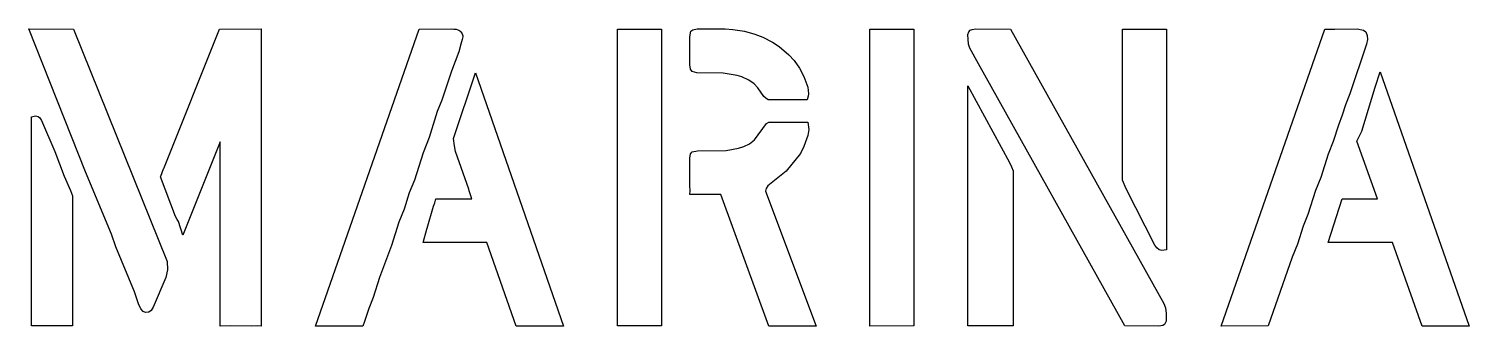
# Model space of a CAD drawing. Header units: inches. Extents: x 3 to 61.2, y 3 to 15.
import ezdxf

# ---------------------------------------------------------------- set-up
doc = ezdxf.new("R2010")
doc.units = ezdxf.units.IN
doc.header["$MEASUREMENT"] = 0
doc.layers.add('CUT', color=1, linetype='Continuous')

msp = doc.modelspace()

# ---------------------------------------------------------------- linework, layer by layer
at = {"layer": 'CUT'}
for points in [[(8.546, 4.966), (8.034, 3.77), (7.949, 3.635), (7.856, 3.563), (7.724, 3.546), (7.627, 3.591), (7.537, 3.704), (7.441, 3.903), (7.27, 4.391), (6.518, 6.2), (6.339, 6.717), (5.292, 9.234), (3, 15.003), (4.813, 14.996), (8.592, 5.614), (8.609, 5.272)], [(12.403, 3.004), (12.234, 3.008), (11.991, 3.001), (11.139, 3.006), (10.739, 3.004), (10.739, 10.44), (10.736, 10.44), (9.231, 6.669), (9.047, 7.23), (9, 7.305), (8.939, 7.422), (8.32, 9.023), (8.337, 9.061), (8.453, 9.346), (8.458, 9.369), (10.718, 14.995), (12.403, 14.999)], [(20.277, 14.992), (20.355, 14.968), (20.391, 14.949), (20.431, 14.921), (20.467, 14.887), (20.497, 14.848), (20.522, 14.806), (20.537, 14.768), (20.549, 14.72), (20.553, 14.679), (20.526, 14.576), (20.47, 14.379), (20.391, 14.073), (20.095, 13.291), (19.703, 12.12), (19.518, 11.668), (19.189, 10.616), (18.942, 10.002), (18.593, 8.895), (18.386, 8.389), (18.18, 7.725), (17.964, 7.193), (17.67, 6.251), (17.181, 4.961), (16.931, 4.159), (16.745, 3.707), (16.576, 3.193), (16.508, 3.005), (14.59, 3.002), (18.788, 14.995), (20.085, 15), (20.184, 14.992)], [(26.802, 14.997), (28.581, 14.996), (28.581, 3.01), (26.802, 3.011)], [(30.028, 14.998), (31.158, 15), (31.47, 14.981), (31.943, 14.906), (32.361, 14.786), (32.686, 14.665), (33.075, 14.47), (33.338, 14.291), (33.738, 13.956), (33.952, 13.72), (34.173, 13.416), (34.34, 13.08), (34.507, 12.65), (34.536, 12.375), (34.518, 12.28), (34.473, 12.144), (32.896, 12.144), (32.802, 12.205), (32.724, 12.27), (32.486, 12.618), (32.331, 12.785), (32.118, 12.932), (31.835, 13.072), (31.642, 13.125), (31.085, 13.219), (30.017, 13.233), (29.827, 13.275), (29.753, 13.376), (29.73, 13.556), (29.731, 14.685), (29.775, 14.903), (29.854, 14.968)], [(37.014, 14.991), (38.793, 14.992), (38.793, 3.006), (37.014, 3.005)], [(42.697, 14.995), (48.895, 3.919), (48.968, 3.736), (49, 3.513), (48.993, 3.206), (48.93, 3.065), (48.855, 3.024), (48.702, 3.003), (47.33, 3.006), (41.402, 13.597), (41.055, 14.226), (40.999, 14.382), (40.981, 14.771), (41.01, 14.886), (41.063, 14.949), (41.146, 14.983), (41.304, 14.999)], [(48.615, 6.163), (48.539, 6.275), (47.372, 8.545), (47.226, 8.892), (47.226, 14.988), (49.004, 14.994), (49.004, 6.085), (48.819, 6.057), (48.71, 6.085)], [(56.978, 14.954), (57.07, 14.877), (57.128, 14.738), (57.137, 14.574), (57.098, 14.384), (56.424, 12.383), (56.241, 11.93), (56.116, 11.518), (55.958, 11.119), (55.752, 10.455), (55.545, 9.949), (55.251, 9.008), (55.033, 8.476), (54.73, 7.508), (54.533, 7.03), (54.307, 6.312), (54.084, 5.781), (53.126, 3.007), (51.214, 3), (55.407, 14.994), (55.814, 14.993), (56.715, 14.999)], [(20.914, 8.143), (20.803, 8.469), (20.791, 8.528), (20.249, 10.056), (20.213, 10.281), (20.18, 10.581), (21.063, 13.225), (24.623, 3.002), (22.713, 3.002), (21.519, 6.372), (18.942, 6.372), (19.098, 6.909), (19.105, 6.962), (19.372, 7.848), (19.416, 7.984), (19.456, 8.143)], [(57.453, 12.642), (57.654, 13.274), (61.249, 3), (59.351, 3.004), (58.148, 6.372), (55.545, 6.372), (56.107, 8.143), (57.535, 8.143), (56.712, 10.466), (56.905, 10.87)], [(42.808, 9.265), (42.808, 3.015), (40.973, 3.006), (40.973, 11.505), (40.973, 12.709), (42.662, 9.61), (42.746, 9.428)], [(3.445, 11.415), (3.513, 11.309), (4.054, 10.048), (4.431, 9.057), (4.691, 8.476), (4.773, 8.258), (4.773, 3.012), (3.109, 3.008), (3.109, 11.457), (3.266, 11.485), (3.372, 11.468)], [(29.827, 10.04), (30.045, 10.084), (31.199, 10.097), (31.697, 10.187), (31.917, 10.248), (32.146, 10.365), (32.346, 10.527), (32.835, 11.178), (32.928, 11.229), (34.5, 11.229), (34.538, 10.943), (34.503, 10.693), (34.347, 10.259), (34.205, 9.977), (33.628, 9.254), (32.891, 8.665), (32.825, 8.558), (32.787, 8.453), (34.842, 3.003), (32.931, 3.005), (30.979, 8.315), (29.734, 8.315), (29.741, 8.48), (29.73, 8.662), (29.731, 9.788), (29.761, 9.961)]]:
    msp.add_lwpolyline(points, close=True, dxfattribs=at)

doc.saveas('drawing.dxf')
